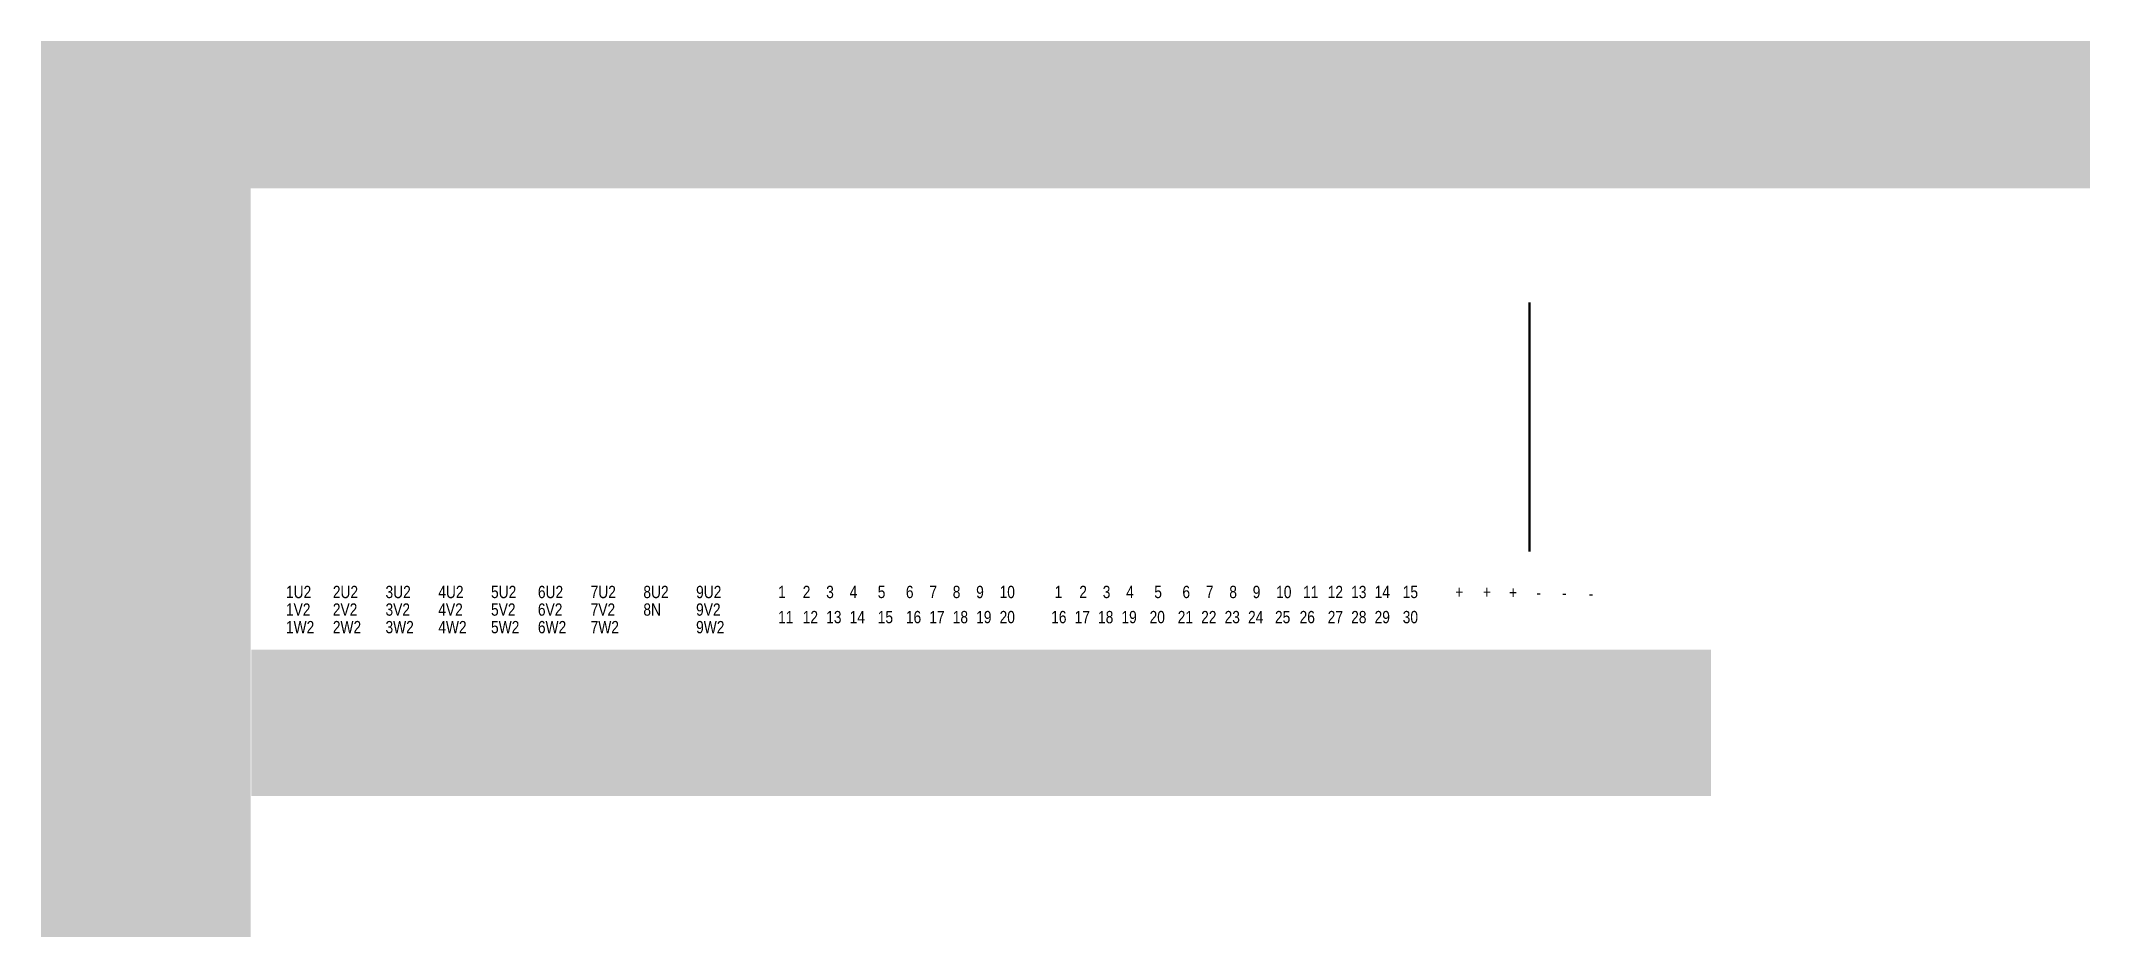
# Model space of a CAD drawing. Header units: millimetres. Extents: x 26 to 394, y 81 to 242.
import ezdxf

# ---------------------------------------------------------------- set-up
doc = ezdxf.new("R2010")
doc.units = ezdxf.units.MM
doc.layers.get('0').update_dxf_attribs({"linetype": 'CONTINUOUS'})
doc.styles.add('Caddy_Vectorfont1p', font='Caddy_Vectorfont1p')

msp = doc.modelspace()

# ---------------------------------------------------------------- hatches: boundary and pattern name
for points in [[(63.9, 242), (63.9, 81.4), (26.3, 81.4), (26.3, 242)], [(63.9, 215.6), (393.5, 215.6), (393.5, 242), (63.9, 242)], [(64, 132.9), (325.6, 132.9), (325.6, 106.7), (64, 106.7)]]:
    msp.add_hatch(color=9).paths.add_polyline_path(points, flags=0)

# ---------------------------------------------------------------- linework, layer by layer
at = {"color": 9, "linetype": 'CONTINUOUS', "lineweight": 50}
msp.add_line((293.07, 195.15), (293.07, 150.51), dxfattribs=at)

# ---------------------------------------------------------------- texts
at = {"lineweight": 25, "style": 'Caddy_Vectorfont1p', "width": 0.837}
for s, height, p in [('1U2', 2.205, (70.2, 142.14)), ('2U2', 2.205, (78.6, 142.14)), ('3U2', 2.205, (88.04, 142.14)), ('4U2', 2.205, (97.5, 142.14)), ('5U2', 2.205, (106.95, 142.14)), ('6U2', 2.205, (115.35, 142.14)), ('7U2', 2.205, (124.8, 142.14)), ('8U2', 2.205, (134.25, 142.14)), ('9U2', 2.205, (143.7, 142.14)), ('1', 2.21, (158.4, 142.14)), ('2', 2.21, (162.81, 142.14)), ('3', 2.21, (167.01, 142.14)), ('4', 2.21, (171.21, 142.14)), ('5', 2.21, (176.25, 142.14)), ('6', 2.21, (181.29, 142.14)), ('7', 2.21, (185.49, 142.14)), ('8', 2.21, (189.69, 142.14)), ('9', 2.21, (193.89, 142.14)), ('10', 2.205, (198.09, 142.14)), ('1', 2.21, (207.96, 142.14)), ('2', 2.21, (212.37, 142.14)), ('3', 2.21, (216.57, 142.14)), ('4', 2.21, (220.77, 142.14)), ('5', 2.21, (225.81, 142.14)), ('6', 2.21, (230.85, 142.14)), ('7', 2.21, (235.05, 142.14)), ('8', 2.21, (239.25, 142.14)), ('9', 2.21, (243.45, 142.14)), ('10', 2.205, (247.65, 142.14)), ('11', 2.205, (252.48, 142.14)), ('12', 2.205, (256.89, 142.14)), ('13', 2.205, (261.09, 142.14)), ('14', 2.205, (265.29, 142.14)), ('15', 2.205, (270.33, 142.14)), ('+', 2.21, (279.73, 142.14)), ('+', 2.21, (284.69, 142.14)), ('+', 2.21, (289.39, 142.05)), ('1V2', 2.205, (70.2, 138.99)), ('2V2', 2.205, (78.6, 138.99)), ('3V2', 2.205, (88.04, 138.99)), ('4V2', 2.205, (97.5, 138.99)), ('5V2', 2.205, (106.95, 138.99)), ('6V2', 2.205, (115.35, 138.99)), ('7V2', 2.205, (124.8, 138.99)), ('8N', 2.205, (134.25, 138.99)), ('9V2', 2.205, (143.7, 138.99)), ('11', 2.205, (158.4, 137.64)), ('12', 2.205, (162.81, 137.64)), ('13', 2.205, (167.01, 137.64)), ('14', 2.205, (171.21, 137.64)), ('15', 2.205, (176.25, 137.64)), ('16', 2.205, (181.29, 137.64)), ('17', 2.205, (185.49, 137.64)), ('18', 2.205, (189.69, 137.64)), ('19', 2.205, (193.89, 137.64)), ('20', 2.205, (198.09, 137.64)), ('16', 2.205, (207.33, 137.64)), ('17', 2.205, (211.53, 137.64)), ('18', 2.205, (215.73, 137.64)), ('19', 2.205, (219.93, 137.64)), ('20', 2.205, (224.97, 137.64)), ('21', 2.205, (230.01, 137.64)), ('22', 2.205, (234.21, 137.64)), ('23', 2.205, (238.41, 137.64)), ('24', 2.205, (242.61, 137.64)), ('25', 2.205, (247.44, 137.64)), ('26', 2.205, (251.85, 137.64)), ('27', 2.205, (256.89, 137.64)), ('28', 2.205, (261.09, 137.64)), ('29', 2.205, (265.29, 137.64)), ('30', 2.205, (270.33, 137.64)), ('-', 2.21, (294.27, 142.05)), ('-', 2.21, (298.89, 141.96)), ('-', 2.21, (303.67, 141.87)), ('1W2', 2.205, (70.2, 135.84)), ('2W2', 2.205, (78.6, 135.84)), ('3W2', 2.205, (88.04, 135.84)), ('4W2', 2.205, (97.5, 135.84)), ('5W2', 2.205, (106.95, 135.84)), ('6W2', 2.205, (115.35, 135.84)), ('7W2', 2.205, (124.8, 135.84)), ('9W2', 2.205, (143.7, 135.84))]:
    msp.add_text(s, height=height, dxfattribs=at).set_placement(p)

doc.saveas('drawing.dxf')
